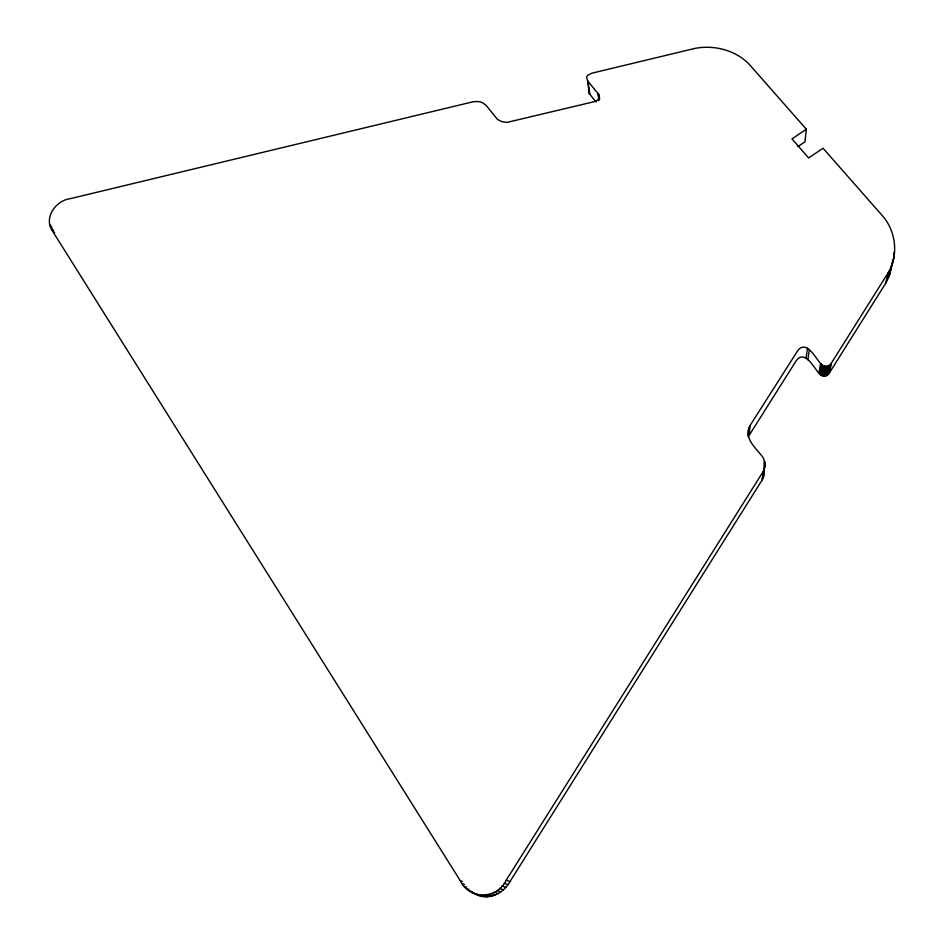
<?xml version="1.0" encoding="UTF-8"?>
<svg xmlns="http://www.w3.org/2000/svg" width="944" height="944" viewBox="0 0 944 944"><rect width="100%" height="100%" fill="white"/><g stroke="black" fill="none" stroke-linecap="round" stroke-linejoin="round"><path stroke-width="1.42" d="M806.329 129.234L791.992 138.898L808.642 157.978L823.05 148.243L883.124 216.565C895.974 231.717 898.605 255.293 888.351 272.497L831.334 363.169C829.233 367.31 823.156 367.381 820.643 363.605C815.84 358.508 806.577 339.592 797.892 350.401L749.984 425.626C743.164 437.308 755.707 448.14 762.174 456.294C765.419 460.637 765.867 466.997 763.094 471.681L506.303 880.068C497.571 899.349 469.192 900.175 460.224 880.646L52.935 231.74C42.928 218.017 55.602 200.447 70.647 198.57L473.239 101.728L478.101 101.527A14.998 13.11 -15.5 0 1 482.927 103.002L486.007 105.244L497.594 119.487L501.948 121.705L507.022 122.39L594.484 101.622C598.366 101.279 601.068 96.465 597.977 93.48L587.581 80.818L586.661 77.526A4.673 4.071 -9.7 0 1 587.51 75.544L591.463 73.29L694.312 48.545C713.605 44.533 735.529 49.997 749.324 64.416L806.329 129.234L804.925 141.871L797.869 146.639M748.828 428.057L748.25 436.777L796.547 360.207C805.102 349.551 814.212 368.231 818.932 373.246C821.398 376.975 827.392 376.916 829.457 372.821L885.614 283.401L889.508 275.011L891.384 266.491M749.394 434.37L749.984 425.626M474.714 893.815C487.611 901.178 503.317 893.921 509.913 881.661L762.28 479.776L763.094 471.681M762.28 479.776L763.507 470.962M764.18 463.834L764.451 461.085M764.239 466.124L764.652 462.005M762.693 479.068L763.873 470.195M763.047 478.313L764.793 462.949M763.354 477.511L764.911 464.837M806.058 358.059L807.557 348.218M807.84 359.747L809.374 349.917M818.932 373.246L820.643 363.605M819.463 373.836L821.174 364.195M820.017 374.355L821.74 364.726M820.596 374.815L822.33 365.198M821.209 375.216L822.956 365.588M821.835 375.535L823.581 365.918M822.472 375.771L824.242 366.166M823.121 375.948L824.891 366.331M823.77 376.031L825.563 366.425M824.419 376.054L826.224 366.437M825.068 375.983L826.873 366.366M825.705 375.842L827.522 366.225M826.319 375.618L828.148 366.001M826.92 375.323L828.761 365.706M827.499 374.957L829.339 365.328M828.041 374.52L829.894 364.88M828.549 374.013L830.413 364.372M829.021 373.446L830.897 363.794M829.457 372.821L831.334 363.169M763.613 476.673L764.038 472.106M885.614 283.401L888.351 272.497M887.1 280.781L889.862 269.831M893.543 255.022L894.251 252.225M888.41 277.973L891.183 266.987M891.537 265.382L892.953 259.812M893.661 257.028L894.357 254.243M889.508 275.011L893.897 257.582M472.012 892.493L481.605 896.092M480.319 895.313L484.378 896.635M469.392 890.794L472.59 891.844M483.163 895.478L487.187 896.8M466.891 888.741L469.038 889.46M486.018 895.242L489.983 896.576M464.519 886.357L466.678 887.1M488.85 894.629L492.768 895.962M491.635 893.614L495.506 894.971M462.289 883.655L464.472 884.41M460.224 880.646L462.43 881.436M494.361 892.222L498.184 893.602M497.004 890.463L500.768 891.879M499.529 888.351L503.258 889.803M501.937 885.897L505.63 887.384M504.202 883.136L507.848 884.67M506.303 880.068L509.913 881.661M50.693 227.221L53.596 230.478M51.672 229.498L54.575 232.755M49.973 224.92L51.908 227.103M588.608 90.046A4.602 4.024 -9.6 0 0 588.501 90.565L589.41 93.822L596.077 101.987M587.982 81.349L589.811 94.353M587.581 80.818L589.41 93.822M597.977 93.48L598.909 100.63M599.18 95.686L599.664 99.096M598.72 94.565L599.275 98.849M598.378 94.011L598.944 98.306"/></g></svg>
